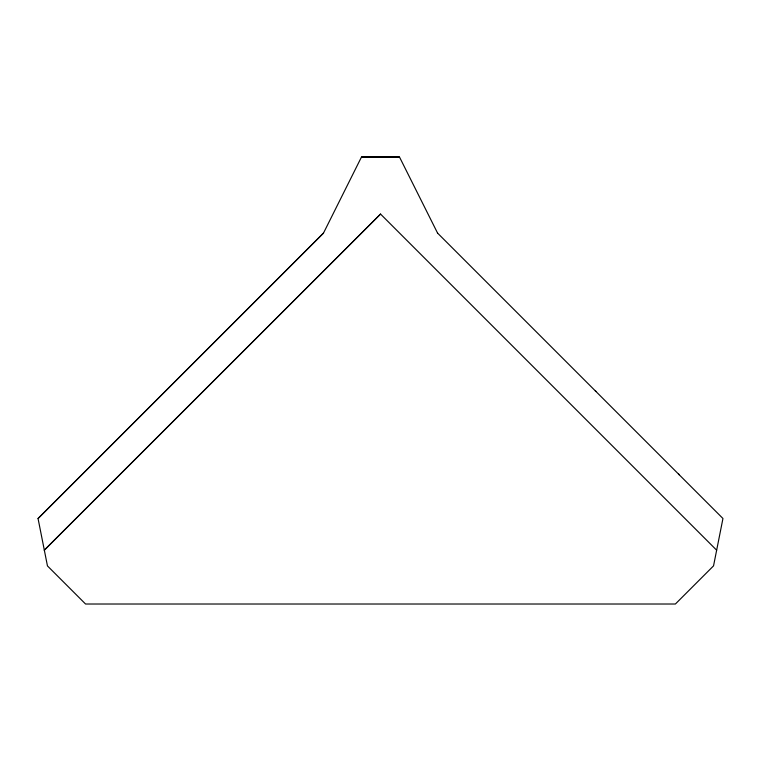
<?xml version="1.0" encoding="UTF-8"?>
<svg xmlns="http://www.w3.org/2000/svg" width="761" height="761" viewBox="0 0 761 761"><rect width="100%" height="100%" fill="white"/><g stroke="black" fill="none" stroke-linecap="round" stroke-linejoin="round"><path stroke-width="1.14" d="M38.05 518.526L323.482 233.104L38.05 518.526L47.458 565.918L85.555 604.015L675.388 604.015L713.542 565.861L722.95 518.498L437.585 233.113M323.454 233.161L361.485 157.032L380.49 156.985L399.506 157.042L437.604 233.161M380.538 214.06L44.328 550.155L380.538 214.06L716.653 550.193M361.485 157.032L399.506 157.042M595.911 391.458L595.397 390.945L595.911 391.458M679.107 474.645L678.593 474.132L679.107 474.645"/></g></svg>
